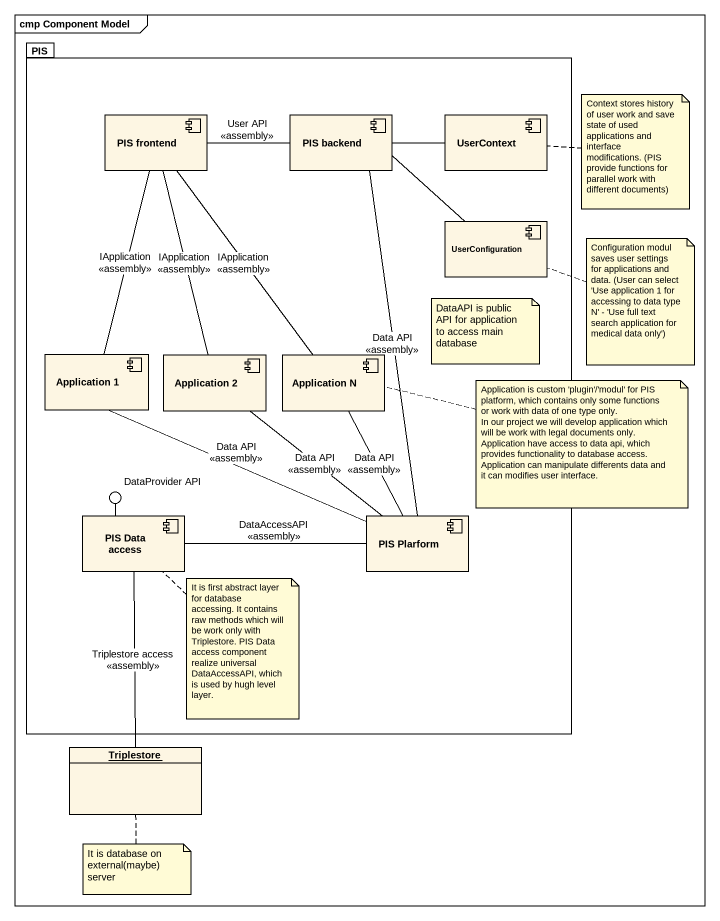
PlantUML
@startuml
mainframe cmp Component Model
allowmixing
hide circle
hide empty members
package PIS {
  component "PIS frontend" as PIS_frontend
  component "PIS backend" as PIS_backend
  component UserContext
  component UserConfiguration
  component "Application 1" as Application_1
  component "Application 2" as Application_2
  component "Application N" as Application_N
  component "PIS Data access" as PIS_Data_access
  component "PIS Plarform" as PIS_Plarform
}
() "DataProvider API" as DataProvider_API
object Triplestore
PIS_Data_access -up- DataProvider_API
PIS_frontend -right- PIS_backend : User API\n<<assembly>>
PIS_frontend -- Application_1 : IApplication\n<<assembly>>
PIS_frontend -- Application_2 : IApplication\n<<assembly>>
PIS_frontend -- Application_N : IApplication\n<<assembly>>
PIS_backend -right- UserContext
PIS_backend -- UserConfiguration
PIS_backend -- PIS_Plarform : Data API\n<<assembly>>
Application_1 -right- PIS_Plarform : Data API\n<<assembly>>
Application_2 -- PIS_Plarform : Data API\n<<assembly>>
Application_N -- PIS_Plarform : Data API\n<<assembly>>
PIS_Data_access -- Triplestore : Triplestore access\n<<assembly>>
PIS_Plarform -left- PIS_Data_access : DataAccessAPI\n<<assembly>>
note right of UserContext : Context stores history of user work and save state of used applications and interface modifications. (PIS provide functions for parallel work with different documents)
note right of UserConfiguration : Configuration modul saves user settings for applications and data. (User can select 'Use application 1 for accessing to data type N' - 'Use full text search application for medical data only')
note as N3
  DataAPI is public API for application to access main database
end note
note right of Application_N
  Application is custom 'plugin'/'modul' for PIS platform, which contains only some functions or work with data of one type only.
  In our project we will develop application which will be work with legal documents only.
  Application have access to data api, which provides functionality to database access. Application can manipulate differents data and it can modifies user interface.
end note
note bottom of PIS_Data_access : It is first abstract layer for database accessing. It contains raw methods which will be work only with Triplestore. PIS Data access component realize universal DataAccessAPI, which is used by hugh level layer.
note bottom of Triplestore : It is database on external(maybe) server
@enduml
